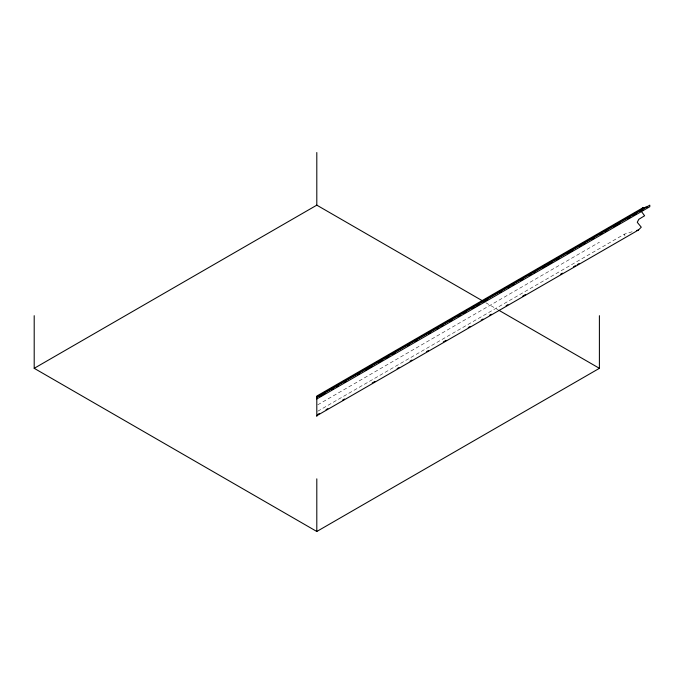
<?xml version="1.0" encoding="UTF-8"?>
<svg xmlns="http://www.w3.org/2000/svg" width="684" height="684" viewBox="0 0 684 684"><rect width="100%" height="100%" fill="white"/><g stroke="black" fill="none" stroke-linecap="round" stroke-linejoin="round"><path stroke-width="0.51" stroke-dasharray="3.42 2.56" d="M317.727 404.834L599.398 242.213M317.727 411.238L624.424 234.159L632.854 231.5M485.802 302.73L497.815 309.664M624.424 234.159L624.979 236.006"/><path stroke-width="1.03" d="M641.703 209.013L642.892 207.782L647.543 207.218M316.803 415.71L638.488 229.986L641.267 227.173L637.257 222.317L638.788 219.316L644.61 215.759L641.105 211.031M34.2 315.683L34.2 368.317L316.803 205.157L482.109 300.601M642.892 207.782L316.803 396.053L316.803 416.419M316.803 397.028L645.927 207.013M316.803 397.413L649.8 205.157L649.8 206.722L316.803 398.977M319.573 396.575L325.114 393.377M331.586 389.641L333.433 388.572M336.203 386.973L338.05 385.904M344.514 382.176L346.361 381.108M357.45 374.704L359.297 373.644M365.769 369.907L372.233 366.171M378.697 362.443L382.399 360.306M386.092 358.168L388.863 356.569M392.556 354.44L395.326 352.841M407.339 345.907L409.186 344.839M415.658 341.102L417.505 340.034M428.586 333.638L430.433 332.569M436.905 328.833L438.752 327.773M441.522 326.165L443.369 325.105M449.841 321.369L451.688 320.3M458.152 316.564L459.999 315.504M463.692 313.366L466.471 311.767M472.011 308.569L474.781 306.962M476.628 305.902L479.399 304.303M483.101 302.166L487.718 299.498M499.73 292.564L501.577 291.495M508.041 287.767L509.888 286.699M512.658 285.1L514.505 284.031M520.977 280.295L522.824 279.226M529.288 275.498L531.135 274.429M533.913 272.831L535.76 271.762M542.224 268.025L545.918 265.896M547.764 264.828L552.39 262.16M556.083 260.031L558.854 258.424M567.173 253.627L572.713 250.429M579.177 246.693L581.024 245.624M583.803 244.026L585.649 242.957M592.113 239.229L593.96 238.16M600.432 234.424L602.279 233.355M605.049 231.756L606.896 230.688M613.36 226.96L619.832 223.223M627.219 218.957L629.99 217.358M633.692 215.221L636.462 213.622M640.156 211.493L642.926 209.885M317.727 414.47L319.573 413.41M326.037 409.673L327.884 408.613M342.658 400.08L344.505 399.011M372.207 383.014L374.977 381.416M397.147 368.616L398.994 367.556M410.075 361.152L411.922 360.092M426.696 351.559L428.543 350.49M443.317 341.957L446.088 340.358M468.258 327.568L470.105 326.499M481.185 320.103L483.032 319.035M489.496 315.298L491.343 314.238M506.117 305.705L507.964 304.637M522.747 296.104L525.517 294.505M560.606 274.25L562.453 273.181M573.534 266.786L575.381 265.717M577.228 264.648L579.074 263.579M34.2 368.317L316.803 531.477L599.398 368.317L599.398 315.683M636.607 230.491L638.488 229.986M498.739 310.194L599.398 368.317M316.803 152.523L316.803 205.157M316.803 478.843L316.803 531.477"/></g></svg>
